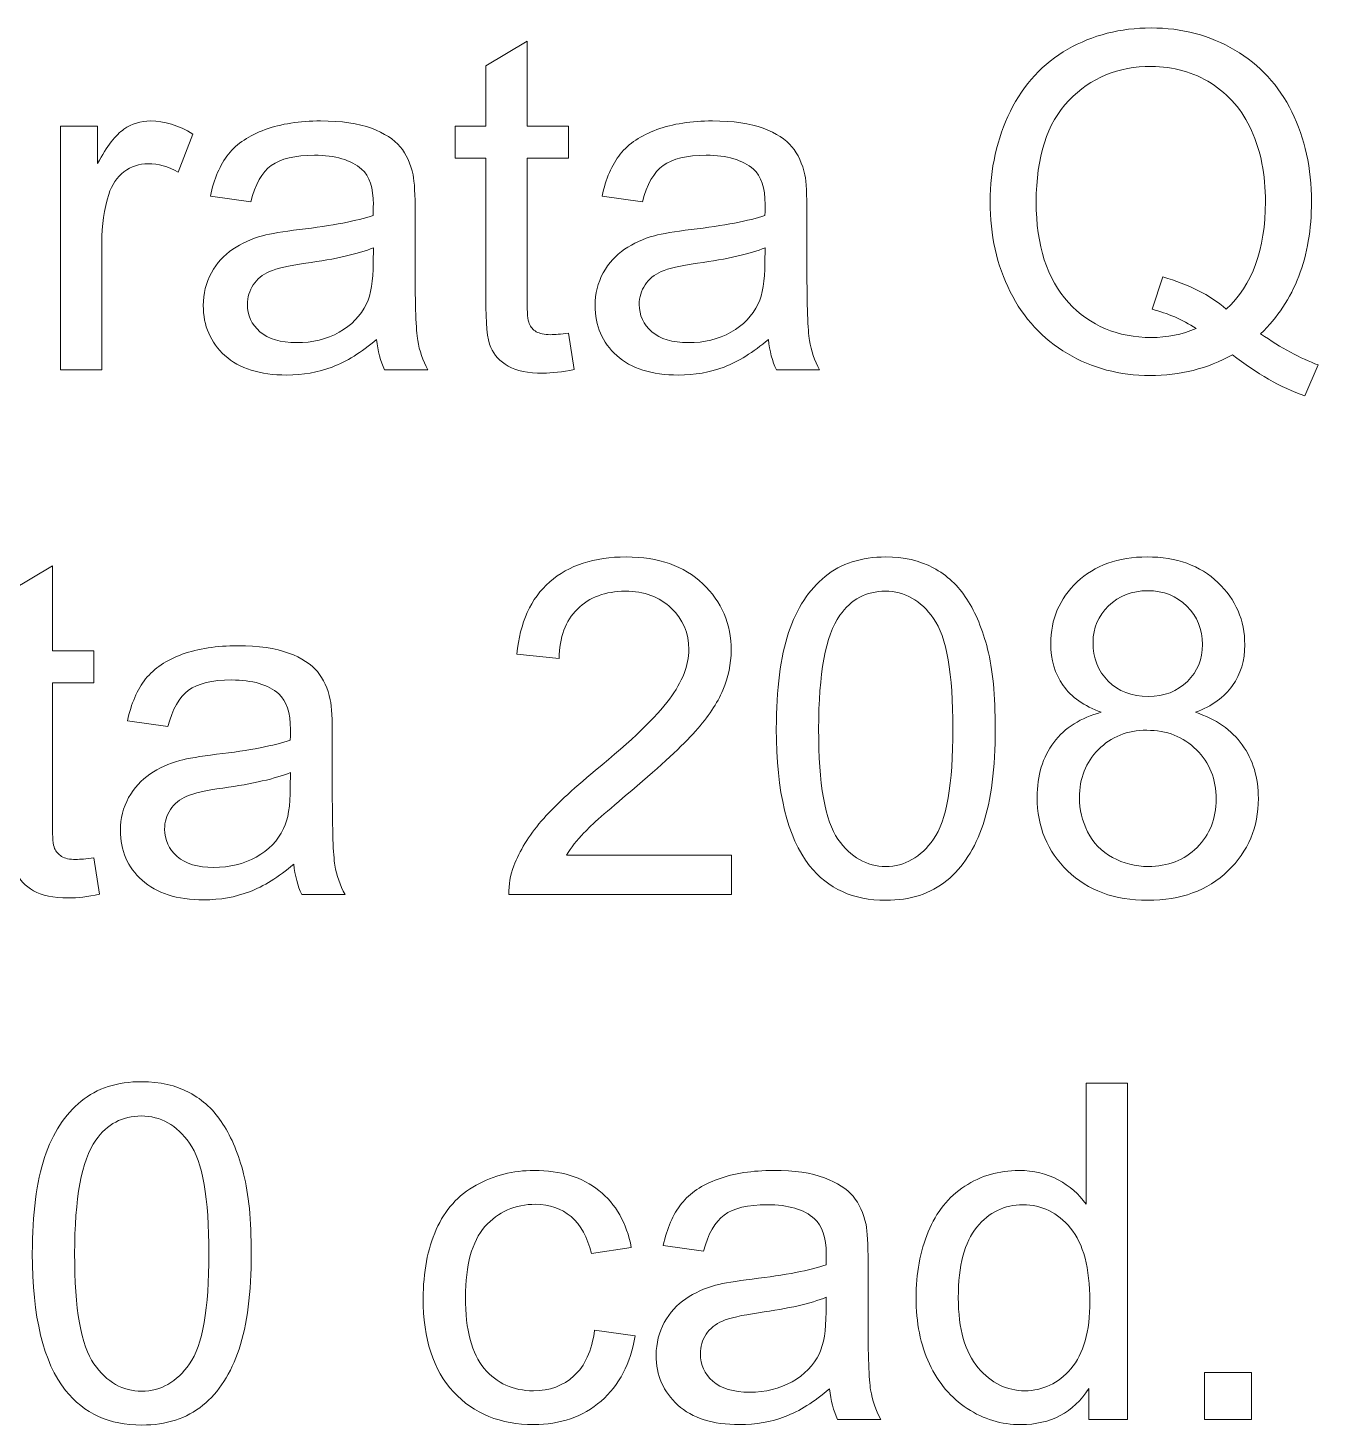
# Model space of a CAD drawing. Header units: millimetres. Extents: x -1282 to 711, y -1253 to 1504.
# Drawn here: x -15.2 to 149.1, y 1125.4 to 1303.3 of the extents above; entities that cross this region are included whole.
import ezdxf

# ---------------------------------------------------------------- set-up
doc = ezdxf.new("R2010")
doc.units = ezdxf.units.MM
doc.header["$MEASUREMENT"] = 0
doc.layers.add('Livello 1', color=7, linetype='Continuous')

msp = doc.modelspace()

# ---------------------------------------------------------------- linework, layer by layer
at = {"layer": 'Livello 1', "color": 2, "lineweight": 9}
for points, knots in [([(141.7467, 1264.3598), (144.3881, 1262.5458), (146.8201, 1261.2301), (149.0528, 1260.3928), (149.0528, 1260.3928), (149.0528, 1260.3928), (147.3683, 1256.4458), (147.3683, 1256.4458), (147.3683, 1256.4458), (144.2884, 1257.5522), (141.2185, 1259.2964), (138.1585, 1261.6886), (138.1585, 1261.6886), (134.9889, 1259.9244), (131.4904, 1259.0473), (127.6629, 1259.0473), (127.6629, 1259.0473), (123.7956, 1259.0473), (120.2871, 1259.9842), (117.1374, 1261.8481), (117.1374, 1261.8481), (113.9878, 1263.712), (111.5657, 1266.3433), (109.8613, 1269.7222), (109.8613, 1269.7222), (108.1569, 1273.1111), (107.3097, 1276.9187), (107.3097, 1281.1647), (107.3097, 1281.1647), (107.3097, 1285.3809), (108.1669, 1289.2183), (109.8812, 1292.6869), (109.8812, 1292.6869), (111.5856, 1296.1456), (114.0276, 1298.777), (117.1873, 1300.591), (117.1873, 1300.591), (120.3469, 1302.3951), (123.8853, 1303.3021), (127.7925, 1303.3021), (127.7925, 1303.3021), (131.7396, 1303.3021), (135.2979, 1302.3652), (138.4675, 1300.4914), (138.4675, 1300.4914), (141.6371, 1298.6075), (144.0592, 1295.9861), (145.7237, 1292.6072), (145.7237, 1292.6072), (147.3882, 1289.2383), (148.2155, 1285.4307), (148.2155, 1281.1946), (148.2155, 1281.1946), (148.2155, 1277.6662), (147.6773, 1274.5066), (146.6008, 1271.6958), (146.6008, 1271.6958), (145.5343, 1268.885), (143.9097, 1266.443), (141.7467, 1264.3598)], [0, 0, 0, 0, 0.0625, 0.0625, 0.0625, 0.0625, 0.125, 0.125, 0.125, 0.125, 0.1875, 0.1875, 0.1875, 0.1875, 0.25, 0.25, 0.25, 0.25, 0.3125, 0.3125, 0.3125, 0.3125, 0.375, 0.375, 0.375, 0.375, 0.4375, 0.4375, 0.4375, 0.4375, 0.5, 0.5, 0.5, 0.5, 0.5625, 0.5625, 0.5625, 0.5625, 0.625, 0.625, 0.625, 0.625, 0.6875, 0.6875, 0.6875, 0.6875, 0.75, 0.75, 0.75, 0.75, 0.8125, 0.8125, 0.8125, 0.8125, 0.875, 0.875, 0.875, 0.875, 1, 1, 1, 1]), ([(53.6158, 1264.4595), (53.6158, 1264.4595), (54.3334, 1259.8147), (54.3334, 1259.8147), (54.3334, 1259.8147), (52.8583, 1259.5057), (51.5326, 1259.3463), (50.3764, 1259.3463), (50.3764, 1259.3463), (48.4727, 1259.3463), (46.9975, 1259.6453), (45.941, 1260.2533), (45.941, 1260.2533), (44.8944, 1260.8613), (44.1568, 1261.6487), (43.7282, 1262.6355), (43.7282, 1262.6355), (43.2996, 1263.6223), (43.0903, 1265.6955), (43.0903, 1268.8551), (43.0903, 1268.8551), (43.0903, 1268.8551), (43.0903, 1286.7365), (43.0903, 1286.7365), (43.0903, 1286.7365), (43.0903, 1286.7365), (39.2031, 1286.7365), (39.2031, 1286.7365), (39.2031, 1286.7365), (39.2031, 1286.7365), (39.2031, 1290.8031), (39.2031, 1290.8031), (39.2031, 1290.8031), (39.2031, 1290.8031), (43.0903, 1290.8031), (43.0903, 1290.8031), (43.0903, 1290.8031), (43.0903, 1290.8031), (43.0903, 1298.478), (43.0903, 1298.478), (43.0903, 1298.478), (43.0903, 1298.478), (48.3531, 1301.6376), (48.3531, 1301.6376), (48.3531, 1301.6376), (48.3531, 1301.6376), (48.3531, 1290.8031), (48.3531, 1290.8031), (48.3531, 1290.8031), (48.3531, 1290.8031), (53.6158, 1290.8031), (53.6158, 1290.8031), (53.6158, 1290.8031), (53.6158, 1290.8031), (53.6158, 1286.7365), (53.6158, 1286.7365), (53.6158, 1286.7365), (53.6158, 1286.7365), (48.3531, 1286.7365), (48.3531, 1286.7365), (48.3531, 1286.7365), (48.3531, 1286.7365), (48.3531, 1268.5561), (48.3531, 1268.5561), (48.3531, 1268.5561), (48.3531, 1267.051), (48.4428, 1266.0842), (48.6321, 1265.6556), (48.6321, 1265.6556), (48.8116, 1265.227), (49.1106, 1264.8881), (49.5292, 1264.629), (49.5292, 1264.629), (49.9478, 1264.3798), (50.5459, 1264.2502), (51.3233, 1264.2502), (51.3233, 1264.2502), (51.9014, 1264.2502), (52.6689, 1264.32), (53.6158, 1264.4595)], [0, 0, 0, 0, 0.047619048, 0.047619048, 0.047619048, 0.047619048, 0.095238095, 0.095238095, 0.095238095, 0.095238095, 0.142857143, 0.142857143, 0.142857143, 0.142857143, 0.19047619, 0.19047619, 0.19047619, 0.19047619, 0.238095238, 0.238095238, 0.238095238, 0.238095238, 0.285714286, 0.285714286, 0.285714286, 0.285714286, 0.333333333, 0.333333333, 0.333333333, 0.333333333, 0.380952381, 0.380952381, 0.380952381, 0.380952381, 0.428571429, 0.428571429, 0.428571429, 0.428571429, 0.476190476, 0.476190476, 0.476190476, 0.476190476, 0.523809524, 0.523809524, 0.523809524, 0.523809524, 0.571428571, 0.571428571, 0.571428571, 0.571428571, 0.619047619, 0.619047619, 0.619047619, 0.619047619, 0.666666667, 0.666666667, 0.666666667, 0.666666667, 0.714285714, 0.714285714, 0.714285714, 0.714285714, 0.761904762, 0.761904762, 0.761904762, 0.761904762, 0.80952381, 0.80952381, 0.80952381, 0.80952381, 0.857142857, 0.857142857, 0.857142857, 0.857142857, 0.904761905, 0.904761905, 0.904761905, 0.904761905, 1, 1, 1, 1]), ([(129.3075, 1271.5961), (132.5668, 1270.6791), (135.258, 1269.3136), (137.3711, 1267.5095), (137.3711, 1267.5095), (140.6902, 1270.5396), (142.3548, 1275.0946), (142.3548, 1281.1747), (142.3548, 1281.1747), (142.3548, 1284.6334), (141.7667, 1287.6535), (140.5905, 1290.235), (140.5905, 1290.235), (139.4144, 1292.8265), (137.7, 1294.8299), (135.4374, 1296.2552), (135.4374, 1296.2552), (133.1749, 1297.6806), (130.6332, 1298.3982), (127.8224, 1298.3982), (127.8224, 1298.3982), (123.6062, 1298.3982), (120.1077, 1296.953), (117.3368, 1294.0724), (117.3368, 1294.0724), (114.5559, 1291.1819), (113.1704, 1286.876), (113.1704, 1281.1448), (113.1704, 1281.1448), (113.1704, 1275.593), (114.5459, 1271.327), (117.287, 1268.3468), (117.287, 1268.3468), (120.0379, 1265.3765), (123.5464, 1263.8914), (127.8224, 1263.8914), (127.8224, 1263.8914), (129.8358, 1263.8914), (131.7396, 1264.2701), (133.5337, 1265.0276), (133.5337, 1265.0276), (131.7595, 1266.1739), (129.8956, 1266.9912), (127.942, 1267.4796), (127.942, 1267.4796), (127.942, 1267.4796), (129.3075, 1271.5961), (129.3075, 1271.5961)], [0, 0, 0, 0, 0.076923077, 0.076923077, 0.076923077, 0.076923077, 0.153846154, 0.153846154, 0.153846154, 0.153846154, 0.230769231, 0.230769231, 0.230769231, 0.230769231, 0.307692308, 0.307692308, 0.307692308, 0.307692308, 0.384615385, 0.384615385, 0.384615385, 0.384615385, 0.461538462, 0.461538462, 0.461538462, 0.461538462, 0.538461538, 0.538461538, 0.538461538, 0.538461538, 0.615384615, 0.615384615, 0.615384615, 0.615384615, 0.692307692, 0.692307692, 0.692307692, 0.692307692, 0.769230769, 0.769230769, 0.769230769, 0.769230769, 0.846153846, 0.846153846, 0.846153846, 0.846153846, 1, 1, 1, 1]), ([(-11.0421, 1259.7649), (-11.0421, 1259.7649), (-11.0421, 1290.8031), (-11.0421, 1290.8031), (-11.0421, 1290.8031), (-11.0421, 1290.8031), (-6.3176, 1290.8031), (-6.3176, 1290.8031), (-6.3176, 1290.8031), (-6.3176, 1290.8031), (-6.3176, 1286.0487), (-6.3176, 1286.0487), (-6.3176, 1286.0487), (-5.1116, 1288.2515), (-3.9953, 1289.7067), (-2.9686, 1290.4044), (-2.9686, 1290.4044), (-1.942, 1291.1121), (-0.8157, 1291.461), (0.4103, 1291.461), (0.4103, 1291.461), (2.1845, 1291.461), (3.9886, 1290.9028), (5.8226, 1289.7964), (5.8226, 1289.7964), (5.8226, 1289.7964), (3.9487, 1284.9423), (3.9487, 1284.9423), (3.9487, 1284.9423), (2.6729, 1285.66), (1.3971, 1286.0188), (0.1212, 1286.0188), (0.1212, 1286.0188), (-1.025, 1286.0188), (-2.0516, 1285.67), (-2.9587, 1284.9822), (-2.9587, 1284.9822), (-3.8657, 1284.2945), (-4.5136, 1283.3376), (-4.9023, 1282.1116), (-4.9023, 1282.1116), (-5.4904, 1280.2477), (-5.7794, 1278.2044), (-5.7794, 1275.9817), (-5.7794, 1275.9817), (-5.7794, 1275.9817), (-5.7794, 1259.7649), (-5.7794, 1259.7649), (-5.7794, 1259.7649), (-5.7794, 1259.7649), (-11.0421, 1259.7649), (-11.0421, 1259.7649)], [0, 0, 0, 0, 0.071428571, 0.071428571, 0.071428571, 0.071428571, 0.142857143, 0.142857143, 0.142857143, 0.142857143, 0.214285714, 0.214285714, 0.214285714, 0.214285714, 0.285714286, 0.285714286, 0.285714286, 0.285714286, 0.357142857, 0.357142857, 0.357142857, 0.357142857, 0.428571429, 0.428571429, 0.428571429, 0.428571429, 0.5, 0.5, 0.5, 0.5, 0.571428571, 0.571428571, 0.571428571, 0.571428571, 0.642857143, 0.642857143, 0.642857143, 0.642857143, 0.714285714, 0.714285714, 0.714285714, 0.714285714, 0.785714286, 0.785714286, 0.785714286, 0.785714286, 0.857142857, 0.857142857, 0.857142857, 0.857142857, 1, 1, 1, 1]), ([(29.2059, 1263.6522), (27.2523, 1261.9876), (25.3685, 1260.8214), (23.5644, 1260.1337), (23.5644, 1260.1337), (21.7603, 1259.4459), (19.8266, 1259.1071), (17.7534, 1259.1071), (17.7534, 1259.1071), (14.3446, 1259.1071), (11.7232, 1259.9343), (9.8892, 1261.5989), (9.8892, 1261.5989), (8.0552, 1263.2535), (7.1382, 1265.3765), (7.1382, 1267.958), (7.1382, 1267.958), (7.1382, 1269.4731), (7.4871, 1270.8585), (8.1748, 1272.1144), (8.1748, 1272.1144), (8.8726, 1273.3703), (9.7796, 1274.367), (10.8959, 1275.1245), (10.8959, 1275.1245), (12.0222, 1275.8821), (13.2781, 1276.4602), (14.6835, 1276.8489), (14.6835, 1276.8489), (15.7201, 1277.118), (17.285, 1277.3771), (19.3681, 1277.6363), (19.3681, 1277.6363), (23.6142, 1278.1347), (26.7539, 1278.7427), (28.7573, 1279.4404), (28.7573, 1279.4404), (28.7773, 1280.158), (28.7873, 1280.6165), (28.7873, 1280.8059), (28.7873, 1280.8059), (28.7873, 1282.9389), (28.2889, 1284.444), (27.2922, 1285.3211), (27.2922, 1285.3211), (25.9466, 1286.5072), (23.9431, 1287.0953), (21.2918, 1287.0953), (21.2918, 1287.0953), (18.81, 1287.0953), (16.976, 1286.6567), (15.7998, 1285.7896), (15.7998, 1285.7896), (14.6137, 1284.9224), (13.7466, 1283.3874), (13.1784, 1281.1747), (13.1784, 1281.1747), (13.1784, 1281.1747), (8.0353, 1281.8923), (8.0353, 1281.8923), (8.0353, 1281.8923), (8.5038, 1284.0951), (9.2712, 1285.8793), (10.3477, 1287.2348), (10.3477, 1287.2348), (11.4242, 1288.5904), (12.9791, 1289.627), (15.0124, 1290.3646), (15.0124, 1290.3646), (17.0358, 1291.0922), (19.398, 1291.461), (22.0693, 1291.461), (22.0693, 1291.461), (24.7206, 1291.461), (26.8835, 1291.152), (28.548, 1290.524), (28.548, 1290.524), (30.2026, 1289.8961), (31.4286, 1289.1186), (32.206, 1288.1718), (32.206, 1288.1718), (32.9835, 1287.2249), (33.5317, 1286.0288), (33.8506, 1284.5835), (33.8506, 1284.5835), (34.0201, 1283.6865), (34.1098, 1282.0718), (34.1098, 1279.7494), (34.1098, 1279.7494), (34.1098, 1279.7494), (34.1098, 1272.7722), (34.1098, 1272.7722), (34.1098, 1272.7722), (34.1098, 1267.8982), (34.2194, 1264.8183), (34.4387, 1263.5126), (34.4387, 1263.5126), (34.648, 1262.2069), (35.0866, 1260.961), (35.7245, 1259.7649), (35.7245, 1259.7649), (35.7245, 1259.7649), (30.2225, 1259.7649), (30.2225, 1259.7649), (30.2225, 1259.7649), (29.6943, 1260.8713), (29.3554, 1262.167), (29.2059, 1263.6522)], [0, 0, 0, 0, 0.035714286, 0.035714286, 0.035714286, 0.035714286, 0.071428571, 0.071428571, 0.071428571, 0.071428571, 0.107142857, 0.107142857, 0.107142857, 0.107142857, 0.142857143, 0.142857143, 0.142857143, 0.142857143, 0.178571429, 0.178571429, 0.178571429, 0.178571429, 0.214285714, 0.214285714, 0.214285714, 0.214285714, 0.25, 0.25, 0.25, 0.25, 0.285714286, 0.285714286, 0.285714286, 0.285714286, 0.321428571, 0.321428571, 0.321428571, 0.321428571, 0.357142857, 0.357142857, 0.357142857, 0.357142857, 0.392857143, 0.392857143, 0.392857143, 0.392857143, 0.428571429, 0.428571429, 0.428571429, 0.428571429, 0.464285714, 0.464285714, 0.464285714, 0.464285714, 0.5, 0.5, 0.5, 0.5, 0.535714286, 0.535714286, 0.535714286, 0.535714286, 0.571428571, 0.571428571, 0.571428571, 0.571428571, 0.607142857, 0.607142857, 0.607142857, 0.607142857, 0.642857143, 0.642857143, 0.642857143, 0.642857143, 0.678571429, 0.678571429, 0.678571429, 0.678571429, 0.714285714, 0.714285714, 0.714285714, 0.714285714, 0.75, 0.75, 0.75, 0.75, 0.785714286, 0.785714286, 0.785714286, 0.785714286, 0.821428571, 0.821428571, 0.821428571, 0.821428571, 0.857142857, 0.857142857, 0.857142857, 0.857142857, 0.892857143, 0.892857143, 0.892857143, 0.892857143, 0.928571429, 0.928571429, 0.928571429, 0.928571429, 1, 1, 1, 1]), ([(79.0823, 1263.6522), (77.1287, 1261.9876), (75.2449, 1260.8214), (73.4408, 1260.1337), (73.4408, 1260.1337), (71.6367, 1259.4459), (69.703, 1259.1071), (67.6298, 1259.1071), (67.6298, 1259.1071), (64.221, 1259.1071), (61.5996, 1259.9343), (59.7656, 1261.5989), (59.7656, 1261.5989), (57.9316, 1263.2535), (57.0146, 1265.3765), (57.0146, 1267.958), (57.0146, 1267.958), (57.0146, 1269.4731), (57.3635, 1270.8585), (58.0512, 1272.1144), (58.0512, 1272.1144), (58.749, 1273.3703), (59.656, 1274.367), (60.7723, 1275.1245), (60.7723, 1275.1245), (61.8986, 1275.8821), (63.1545, 1276.4602), (64.5599, 1276.8489), (64.5599, 1276.8489), (65.5965, 1277.118), (67.1614, 1277.3771), (69.2445, 1277.6363), (69.2445, 1277.6363), (73.4906, 1278.1347), (76.6303, 1278.7427), (78.6337, 1279.4404), (78.6337, 1279.4404), (78.6537, 1280.158), (78.6637, 1280.6165), (78.6637, 1280.8059), (78.6637, 1280.8059), (78.6637, 1282.9389), (78.1653, 1284.444), (77.1686, 1285.3211), (77.1686, 1285.3211), (75.823, 1286.5072), (73.8195, 1287.0953), (71.1682, 1287.0953), (71.1682, 1287.0953), (68.6864, 1287.0953), (66.8524, 1286.6567), (65.6762, 1285.7896), (65.6762, 1285.7896), (64.4901, 1284.9224), (63.623, 1283.3874), (63.0548, 1281.1747), (63.0548, 1281.1747), (63.0548, 1281.1747), (57.9117, 1281.8923), (57.9117, 1281.8923), (57.9117, 1281.8923), (58.3802, 1284.0951), (59.1476, 1285.8793), (60.2241, 1287.2348), (60.2241, 1287.2348), (61.3006, 1288.5904), (62.8555, 1289.627), (64.8888, 1290.3646), (64.8888, 1290.3646), (66.9122, 1291.0922), (69.2744, 1291.461), (71.9457, 1291.461), (71.9457, 1291.461), (74.597, 1291.461), (76.7599, 1291.152), (78.4244, 1290.524), (78.4244, 1290.524), (80.079, 1289.8961), (81.305, 1289.1186), (82.0824, 1288.1718), (82.0824, 1288.1718), (82.8599, 1287.2249), (83.4081, 1286.0288), (83.727, 1284.5835), (83.727, 1284.5835), (83.8965, 1283.6865), (83.9862, 1282.0718), (83.9862, 1279.7494), (83.9862, 1279.7494), (83.9862, 1279.7494), (83.9862, 1272.7722), (83.9862, 1272.7722), (83.9862, 1272.7722), (83.9862, 1267.8982), (84.0958, 1264.8183), (84.3151, 1263.5126), (84.3151, 1263.5126), (84.5244, 1262.2069), (84.963, 1260.961), (85.6009, 1259.7649), (85.6009, 1259.7649), (85.6009, 1259.7649), (80.0989, 1259.7649), (80.0989, 1259.7649), (80.0989, 1259.7649), (79.5707, 1260.8713), (79.2318, 1262.167), (79.0823, 1263.6522)], [0, 0, 0, 0, 0.035714286, 0.035714286, 0.035714286, 0.035714286, 0.071428571, 0.071428571, 0.071428571, 0.071428571, 0.107142857, 0.107142857, 0.107142857, 0.107142857, 0.142857143, 0.142857143, 0.142857143, 0.142857143, 0.178571429, 0.178571429, 0.178571429, 0.178571429, 0.214285714, 0.214285714, 0.214285714, 0.214285714, 0.25, 0.25, 0.25, 0.25, 0.285714286, 0.285714286, 0.285714286, 0.285714286, 0.321428571, 0.321428571, 0.321428571, 0.321428571, 0.357142857, 0.357142857, 0.357142857, 0.357142857, 0.392857143, 0.392857143, 0.392857143, 0.392857143, 0.428571429, 0.428571429, 0.428571429, 0.428571429, 0.464285714, 0.464285714, 0.464285714, 0.464285714, 0.5, 0.5, 0.5, 0.5, 0.535714286, 0.535714286, 0.535714286, 0.535714286, 0.571428571, 0.571428571, 0.571428571, 0.571428571, 0.607142857, 0.607142857, 0.607142857, 0.607142857, 0.642857143, 0.642857143, 0.642857143, 0.642857143, 0.678571429, 0.678571429, 0.678571429, 0.678571429, 0.714285714, 0.714285714, 0.714285714, 0.714285714, 0.75, 0.75, 0.75, 0.75, 0.785714286, 0.785714286, 0.785714286, 0.785714286, 0.821428571, 0.821428571, 0.821428571, 0.821428571, 0.857142857, 0.857142857, 0.857142857, 0.857142857, 0.892857143, 0.892857143, 0.892857143, 0.892857143, 0.928571429, 0.928571429, 0.928571429, 0.928571429, 1, 1, 1, 1]), ([(28.7873, 1275.3139), (26.8735, 1274.5365), (24.0029, 1273.8786), (20.1755, 1273.3404), (20.1755, 1273.3404), (18.0026, 1273.0314), (16.4676, 1272.6825), (15.5706, 1272.2938), (15.5706, 1272.2938), (14.6735, 1271.9051), (13.9858, 1271.337), (13.4974, 1270.5994), (13.4974, 1270.5994), (13.009, 1269.8518), (12.7598, 1269.0245), (12.7598, 1268.1075), (12.7598, 1268.1075), (12.7598, 1266.7221), (13.2881, 1265.5559), (14.3546, 1264.629), (14.3546, 1264.629), (15.4211, 1263.702), (16.976, 1263.2335), (19.0193, 1263.2335), (19.0193, 1263.2335), (21.0426, 1263.2335), (22.8467, 1263.6721), (24.4315, 1264.5592), (24.4315, 1264.5592), (26.0064, 1265.4363), (27.1725, 1266.6423), (27.9101, 1268.1673), (27.9101, 1268.1673), (28.4783, 1269.3535), (28.7573, 1271.0977), (28.7573, 1273.4002), (28.7573, 1273.4002), (28.7573, 1273.4002), (28.7873, 1275.3139), (28.7873, 1275.3139)], [0, 0, 0, 0, 0.090909091, 0.090909091, 0.090909091, 0.090909091, 0.181818182, 0.181818182, 0.181818182, 0.181818182, 0.272727273, 0.272727273, 0.272727273, 0.272727273, 0.363636364, 0.363636364, 0.363636364, 0.363636364, 0.454545455, 0.454545455, 0.454545455, 0.454545455, 0.545454545, 0.545454545, 0.545454545, 0.545454545, 0.636363636, 0.636363636, 0.636363636, 0.636363636, 0.727272727, 0.727272727, 0.727272727, 0.727272727, 0.818181818, 0.818181818, 0.818181818, 0.818181818, 1, 1, 1, 1]), ([(78.6637, 1275.3139), (76.7499, 1274.5365), (73.8793, 1273.8786), (70.0519, 1273.3404), (70.0519, 1273.3404), (67.879, 1273.0314), (66.344, 1272.6825), (65.447, 1272.2938), (65.447, 1272.2938), (64.5499, 1271.9051), (63.8622, 1271.337), (63.3738, 1270.5994), (63.3738, 1270.5994), (62.8854, 1269.8518), (62.6362, 1269.0245), (62.6362, 1268.1075), (62.6362, 1268.1075), (62.6362, 1266.7221), (63.1645, 1265.5559), (64.231, 1264.629), (64.231, 1264.629), (65.2975, 1263.702), (66.8524, 1263.2335), (68.8957, 1263.2335), (68.8957, 1263.2335), (70.919, 1263.2335), (72.7231, 1263.6721), (74.3079, 1264.5592), (74.3079, 1264.5592), (75.8828, 1265.4363), (77.0489, 1266.6423), (77.7865, 1268.1673), (77.7865, 1268.1673), (78.3547, 1269.3535), (78.6337, 1271.0977), (78.6337, 1273.4002), (78.6337, 1273.4002), (78.6337, 1273.4002), (78.6637, 1275.3139), (78.6637, 1275.3139)], [0, 0, 0, 0, 0.090909091, 0.090909091, 0.090909091, 0.090909091, 0.181818182, 0.181818182, 0.181818182, 0.181818182, 0.272727273, 0.272727273, 0.272727273, 0.272727273, 0.363636364, 0.363636364, 0.363636364, 0.363636364, 0.454545455, 0.454545455, 0.454545455, 0.454545455, 0.545454545, 0.545454545, 0.545454545, 0.545454545, 0.636363636, 0.636363636, 0.636363636, 0.636363636, 0.727272727, 0.727272727, 0.727272727, 0.727272727, 0.818181818, 0.818181818, 0.818181818, 0.818181818, 1, 1, 1, 1]), ([(-6.806, 1197.6485), (-6.806, 1197.6485), (-6.0884, 1193.0037), (-6.0884, 1193.0037), (-6.0884, 1193.0037), (-7.5635, 1192.6947), (-8.8892, 1192.5353), (-10.0454, 1192.5353), (-10.0454, 1192.5353), (-11.9491, 1192.5353), (-13.4243, 1192.8343), (-14.4808, 1193.4423), (-14.4808, 1193.4423), (-15.5274, 1194.0503), (-16.265, 1194.8377), (-16.6936, 1195.8245), (-16.6936, 1195.8245), (-17.1222, 1196.8113), (-17.3315, 1198.8845), (-17.3315, 1202.0441), (-17.3315, 1202.0441), (-17.3315, 1202.0441), (-17.3315, 1219.9255), (-17.3315, 1219.9255), (-17.3315, 1219.9255), (-17.3315, 1219.9255), (-21.2187, 1219.9255), (-21.2187, 1219.9255), (-21.2187, 1219.9255), (-21.2187, 1219.9255), (-21.2187, 1223.9921), (-21.2187, 1223.9921), (-21.2187, 1223.9921), (-21.2187, 1223.9921), (-17.3315, 1223.9921), (-17.3315, 1223.9921), (-17.3315, 1223.9921), (-17.3315, 1223.9921), (-17.3315, 1231.667), (-17.3315, 1231.667), (-17.3315, 1231.667), (-17.3315, 1231.667), (-12.0687, 1234.8266), (-12.0687, 1234.8266), (-12.0687, 1234.8266), (-12.0687, 1234.8266), (-12.0687, 1223.9921), (-12.0687, 1223.9921), (-12.0687, 1223.9921), (-12.0687, 1223.9921), (-6.806, 1223.9921), (-6.806, 1223.9921), (-6.806, 1223.9921), (-6.806, 1223.9921), (-6.806, 1219.9255), (-6.806, 1219.9255), (-6.806, 1219.9255), (-6.806, 1219.9255), (-12.0687, 1219.9255), (-12.0687, 1219.9255), (-12.0687, 1219.9255), (-12.0687, 1219.9255), (-12.0687, 1201.7451), (-12.0687, 1201.7451), (-12.0687, 1201.7451), (-12.0687, 1200.24), (-11.979, 1199.2732), (-11.7897, 1198.8446), (-11.7897, 1198.8446), (-11.6102, 1198.416), (-11.3112, 1198.0771), (-10.8926, 1197.818), (-10.8926, 1197.818), (-10.474, 1197.5688), (-9.8759, 1197.4392), (-9.0985, 1197.4392), (-9.0985, 1197.4392), (-8.5204, 1197.4392), (-7.7529, 1197.509), (-6.806, 1197.6485)], [0, 0, 0, 0, 0.047619048, 0.047619048, 0.047619048, 0.047619048, 0.095238095, 0.095238095, 0.095238095, 0.095238095, 0.142857143, 0.142857143, 0.142857143, 0.142857143, 0.19047619, 0.19047619, 0.19047619, 0.19047619, 0.238095238, 0.238095238, 0.238095238, 0.238095238, 0.285714286, 0.285714286, 0.285714286, 0.285714286, 0.333333333, 0.333333333, 0.333333333, 0.333333333, 0.380952381, 0.380952381, 0.380952381, 0.380952381, 0.428571429, 0.428571429, 0.428571429, 0.428571429, 0.476190476, 0.476190476, 0.476190476, 0.476190476, 0.523809524, 0.523809524, 0.523809524, 0.523809524, 0.571428571, 0.571428571, 0.571428571, 0.571428571, 0.619047619, 0.619047619, 0.619047619, 0.619047619, 0.666666667, 0.666666667, 0.666666667, 0.666666667, 0.714285714, 0.714285714, 0.714285714, 0.714285714, 0.761904762, 0.761904762, 0.761904762, 0.761904762, 0.80952381, 0.80952381, 0.80952381, 0.80952381, 0.857142857, 0.857142857, 0.857142857, 0.857142857, 0.904761905, 0.904761905, 0.904761905, 0.904761905, 1, 1, 1, 1]), ([(74.3977, 1197.9774), (74.3977, 1197.9774), (74.3977, 1192.9539), (74.3977, 1192.9539), (74.3977, 1192.9539), (74.3977, 1192.9539), (46.0506, 1192.9539), (46.0506, 1192.9539), (46.0506, 1192.9539), (46.0107, 1194.2197), (46.2201, 1195.4358), (46.6686, 1196.6119), (46.6686, 1196.6119), (47.3962, 1198.5356), (48.5624, 1200.4394), (50.1671, 1202.3032), (50.1671, 1202.3032), (51.7719, 1204.1671), (54.0643, 1206.3201), (57.0446, 1208.7621), (57.0446, 1208.7621), (61.6794, 1212.5795), (64.829, 1215.5996), (66.4736, 1217.8323), (66.4736, 1217.8323), (68.1282, 1220.065), (68.9555, 1222.1781), (68.9555, 1224.1715), (68.9555, 1224.1715), (68.9555, 1226.2547), (68.208, 1228.009), (66.7129, 1229.4442), (66.7129, 1229.4442), (65.2178, 1230.8696), (63.2642, 1231.5872), (60.862, 1231.5872), (60.862, 1231.5872), (58.3204, 1231.5872), (56.287, 1230.8297), (54.762, 1229.3147), (54.762, 1229.3147), (53.237, 1227.8096), (52.4696, 1225.7165), (52.4496, 1223.0353), (52.4496, 1223.0353), (52.4496, 1223.0353), (47.0673, 1223.5735), (47.0673, 1223.5735), (47.0673, 1223.5735), (47.4361, 1227.6003), (48.8315, 1230.6702), (51.2436, 1232.7833), (51.2436, 1232.7833), (53.6656, 1234.8964), (56.905, 1235.9529), (60.9817, 1235.9529), (60.9817, 1235.9529), (65.0882, 1235.9529), (68.3475, 1234.8166), (70.7397, 1232.5341), (70.7397, 1232.5341), (73.1418, 1230.2516), (74.3379, 1227.4209), (74.3379, 1224.0519), (74.3379, 1224.0519), (74.3379, 1222.3375), (73.989, 1220.6531), (73.2813, 1218.9985), (73.2813, 1218.9985), (72.5836, 1217.334), (71.4174, 1215.5897), (69.7928, 1213.7557), (69.7928, 1213.7557), (68.1581, 1211.9317), (65.457, 1209.4099), (61.6893, 1206.2204), (61.6893, 1206.2204), (58.5297, 1203.5691), (56.4964, 1201.775), (55.5993, 1200.8281), (55.5993, 1200.8281), (54.7022, 1199.8812), (53.9647, 1198.9343), (53.3766, 1197.9774), (53.3766, 1197.9774), (53.3766, 1197.9774), (74.3977, 1197.9774), (74.3977, 1197.9774)], [0, 0, 0, 0, 0.043478261, 0.043478261, 0.043478261, 0.043478261, 0.086956522, 0.086956522, 0.086956522, 0.086956522, 0.130434783, 0.130434783, 0.130434783, 0.130434783, 0.173913043, 0.173913043, 0.173913043, 0.173913043, 0.217391304, 0.217391304, 0.217391304, 0.217391304, 0.260869565, 0.260869565, 0.260869565, 0.260869565, 0.304347826, 0.304347826, 0.304347826, 0.304347826, 0.347826087, 0.347826087, 0.347826087, 0.347826087, 0.391304348, 0.391304348, 0.391304348, 0.391304348, 0.434782609, 0.434782609, 0.434782609, 0.434782609, 0.47826087, 0.47826087, 0.47826087, 0.47826087, 0.52173913, 0.52173913, 0.52173913, 0.52173913, 0.565217391, 0.565217391, 0.565217391, 0.565217391, 0.608695652, 0.608695652, 0.608695652, 0.608695652, 0.652173913, 0.652173913, 0.652173913, 0.652173913, 0.695652174, 0.695652174, 0.695652174, 0.695652174, 0.739130435, 0.739130435, 0.739130435, 0.739130435, 0.782608696, 0.782608696, 0.782608696, 0.782608696, 0.826086957, 0.826086957, 0.826086957, 0.826086957, 0.869565217, 0.869565217, 0.869565217, 0.869565217, 0.913043478, 0.913043478, 0.913043478, 0.913043478, 1, 1, 1, 1]), ([(80.089, 1214.0846), (80.089, 1219.138), (80.6073, 1223.2246), (81.6439, 1226.3145), (81.6439, 1226.3145), (82.6904, 1229.4143), (84.2354, 1231.7965), (86.2886, 1233.4611), (86.2886, 1233.4611), (88.3319, 1235.1256), (90.9135, 1235.9529), (94.0233, 1235.9529), (94.0233, 1235.9529), (96.3158, 1235.9529), (98.3292, 1235.4944), (100.0734, 1234.5674), (100.0734, 1234.5674), (101.8077, 1233.6405), (103.243, 1232.3049), (104.3594, 1230.5606), (104.3594, 1230.5606), (105.4757, 1228.8263), (106.3528, 1226.7032), (106.9908, 1224.2014), (106.9908, 1224.2014), (107.6386, 1221.6996), (107.9576, 1218.3207), (107.9576, 1214.0846), (107.9576, 1214.0846), (107.9576, 1209.0611), (107.4393, 1204.9944), (106.4126, 1201.9046), (106.4126, 1201.9046), (105.386, 1198.8047), (103.8411, 1196.4225), (101.7878, 1194.748), (101.7878, 1194.748), (99.7445, 1193.0735), (97.153, 1192.2363), (94.0233, 1192.2363), (94.0233, 1192.2363), (89.9068, 1192.2363), (86.6674, 1193.7014), (84.3151, 1196.6418), (84.3151, 1196.6418), (81.4944, 1200.23), (80.089, 1206.041), (80.089, 1214.0846)], [0, 0, 0, 0, 0.076923077, 0.076923077, 0.076923077, 0.076923077, 0.153846154, 0.153846154, 0.153846154, 0.153846154, 0.230769231, 0.230769231, 0.230769231, 0.230769231, 0.307692308, 0.307692308, 0.307692308, 0.307692308, 0.384615385, 0.384615385, 0.384615385, 0.384615385, 0.461538462, 0.461538462, 0.461538462, 0.461538462, 0.538461538, 0.538461538, 0.538461538, 0.538461538, 0.615384615, 0.615384615, 0.615384615, 0.615384615, 0.692307692, 0.692307692, 0.692307692, 0.692307692, 0.769230769, 0.769230769, 0.769230769, 0.769230769, 0.846153846, 0.846153846, 0.846153846, 0.846153846, 1, 1, 1, 1]), ([(121.4533, 1216.1678), (119.2704, 1216.9652), (117.6557, 1218.1114), (116.5992, 1219.5866), (116.5992, 1219.5866), (115.5526, 1221.0717), (115.0244, 1222.8459), (115.0244, 1224.9091), (115.0244, 1224.9091), (115.0244, 1228.0289), (116.1407, 1230.6403), (118.3734, 1232.7634), (118.3734, 1232.7634), (120.616, 1234.8864), (123.5863, 1235.9529), (127.3041, 1235.9529), (127.3041, 1235.9529), (131.0319, 1235.9529), (134.042, 1234.8665), (136.3146, 1232.6936), (136.3146, 1232.6936), (138.5871, 1230.5207), (139.7234, 1227.8794), (139.7234, 1224.7596), (139.7234, 1224.7596), (139.7234, 1222.7761), (139.2051, 1221.0418), (138.1685, 1219.5766), (138.1685, 1219.5766), (137.1319, 1218.1014), (135.557, 1216.9652), (133.434, 1216.1678), (133.434, 1216.1678), (136.0554, 1215.3106), (138.0389, 1213.9351), (139.4044, 1212.0214), (139.4044, 1212.0214), (140.77, 1210.1176), (141.4577, 1207.8451), (141.4577, 1205.1938), (141.4577, 1205.1938), (141.4577, 1201.5358), (140.1619, 1198.4658), (137.5804, 1195.974), (137.5804, 1195.974), (134.9889, 1193.4822), (131.5901, 1192.2363), (127.3739, 1192.2363), (127.3739, 1192.2363), (123.1577, 1192.2363), (119.7588, 1193.4822), (117.1673, 1195.984), (117.1673, 1195.984), (114.5858, 1198.4858), (113.2901, 1201.6055), (113.2901, 1205.3433), (113.2901, 1205.3433), (113.2901, 1208.1242), (113.9977, 1210.4565), (115.4131, 1212.3304), (115.4131, 1212.3304), (116.8285, 1214.2142), (118.8419, 1215.49), (121.4533, 1216.1678)], [0, 0, 0, 0, 0.058823529, 0.058823529, 0.058823529, 0.058823529, 0.117647059, 0.117647059, 0.117647059, 0.117647059, 0.176470588, 0.176470588, 0.176470588, 0.176470588, 0.235294118, 0.235294118, 0.235294118, 0.235294118, 0.294117647, 0.294117647, 0.294117647, 0.294117647, 0.352941176, 0.352941176, 0.352941176, 0.352941176, 0.411764706, 0.411764706, 0.411764706, 0.411764706, 0.470588235, 0.470588235, 0.470588235, 0.470588235, 0.529411765, 0.529411765, 0.529411765, 0.529411765, 0.588235294, 0.588235294, 0.588235294, 0.588235294, 0.647058824, 0.647058824, 0.647058824, 0.647058824, 0.705882353, 0.705882353, 0.705882353, 0.705882353, 0.764705882, 0.764705882, 0.764705882, 0.764705882, 0.823529412, 0.823529412, 0.823529412, 0.823529412, 0.882352941, 0.882352941, 0.882352941, 0.882352941, 1, 1, 1, 1]), ([(85.4713, 1214.0647), (85.4713, 1207.0178), (86.2886, 1202.3331), (87.9332, 1200.0207), (87.9332, 1200.0207), (89.5778, 1197.6983), (91.6112, 1196.5421), (94.0233, 1196.5421), (94.0233, 1196.5421), (96.4354, 1196.5421), (98.4687, 1197.7083), (100.1133, 1200.0307), (100.1133, 1200.0307), (101.7579, 1202.363), (102.5752, 1207.0377), (102.5752, 1214.0647), (102.5752, 1214.0647), (102.5752, 1221.1116), (101.7579, 1225.7962), (100.1133, 1228.1086), (100.1133, 1228.1086), (98.4787, 1230.431), (96.4254, 1231.5872), (93.9635, 1231.5872), (93.9635, 1231.5872), (91.5514, 1231.5872), (89.6177, 1230.5606), (88.1725, 1228.5173), (88.1725, 1228.5173), (86.3684, 1225.9158), (85.4713, 1221.0916), (85.4713, 1214.0647)], [0, 0, 0, 0, 0.111111111, 0.111111111, 0.111111111, 0.111111111, 0.222222222, 0.222222222, 0.222222222, 0.222222222, 0.333333333, 0.333333333, 0.333333333, 0.333333333, 0.444444444, 0.444444444, 0.444444444, 0.444444444, 0.555555556, 0.555555556, 0.555555556, 0.555555556, 0.666666667, 0.666666667, 0.666666667, 0.666666667, 0.777777778, 0.777777778, 0.777777778, 0.777777778, 1, 1, 1, 1]), ([(120.4067, 1225.0985), (120.4067, 1223.0652), (121.0546, 1221.4106), (122.3404, 1220.1248), (122.3404, 1220.1248), (123.6361, 1218.839), (125.3306, 1218.1911), (127.4337, 1218.1911), (127.4337, 1218.1911), (129.477, 1218.1911), (131.1316, 1218.8291), (132.4173, 1220.1049), (132.4173, 1220.1049), (133.7031, 1221.3807), (134.341, 1222.9456), (134.341, 1224.7995), (134.341, 1224.7995), (134.341, 1226.7331), (133.6832, 1228.3578), (132.3575, 1229.6735), (132.3575, 1229.6735), (131.0419, 1230.9892), (129.3773, 1231.647), (127.3739, 1231.647), (127.3739, 1231.647), (125.3505, 1231.647), (123.686, 1230.9991), (122.3703, 1229.7134), (122.3703, 1229.7134), (121.0646, 1228.4276), (120.4067, 1226.8926), (120.4067, 1225.0985)], [0, 0, 0, 0, 0.111111111, 0.111111111, 0.111111111, 0.111111111, 0.222222222, 0.222222222, 0.222222222, 0.222222222, 0.333333333, 0.333333333, 0.333333333, 0.333333333, 0.444444444, 0.444444444, 0.444444444, 0.444444444, 0.555555556, 0.555555556, 0.555555556, 0.555555556, 0.666666667, 0.666666667, 0.666666667, 0.666666667, 0.777777778, 0.777777778, 0.777777778, 0.777777778, 1, 1, 1, 1]), ([(18.6605, 1196.8412), (16.7069, 1195.1766), (14.8231, 1194.0104), (13.019, 1193.3227), (13.019, 1193.3227), (11.2149, 1192.6349), (9.2812, 1192.2961), (7.208, 1192.2961), (7.208, 1192.2961), (3.7992, 1192.2961), (1.1778, 1193.1233), (-0.6562, 1194.7879), (-0.6562, 1194.7879), (-2.4902, 1196.4425), (-3.4072, 1198.5655), (-3.4072, 1201.147), (-3.4072, 1201.147), (-3.4072, 1202.6621), (-3.0583, 1204.0475), (-2.3706, 1205.3034), (-2.3706, 1205.3034), (-1.6728, 1206.5593), (-0.7658, 1207.556), (0.3505, 1208.3135), (0.3505, 1208.3135), (1.4768, 1209.0711), (2.7327, 1209.6492), (4.1381, 1210.0379), (4.1381, 1210.0379), (5.1747, 1210.307), (6.7396, 1210.5661), (8.8227, 1210.8253), (8.8227, 1210.8253), (13.0688, 1211.3237), (16.2085, 1211.9317), (18.2119, 1212.6294), (18.2119, 1212.6294), (18.2319, 1213.347), (18.2419, 1213.8055), (18.2419, 1213.9949), (18.2419, 1213.9949), (18.2419, 1216.1279), (17.7435, 1217.633), (16.7468, 1218.5101), (16.7468, 1218.5101), (15.4012, 1219.6962), (13.3977, 1220.2843), (10.7464, 1220.2843), (10.7464, 1220.2843), (8.2646, 1220.2843), (6.4306, 1219.8457), (5.2544, 1218.9786), (5.2544, 1218.9786), (4.0683, 1218.1114), (3.2012, 1216.5764), (2.633, 1214.3637), (2.633, 1214.3637), (2.633, 1214.3637), (-2.5101, 1215.0813), (-2.5101, 1215.0813), (-2.5101, 1215.0813), (-2.0416, 1217.2841), (-1.2742, 1219.0683), (-0.1977, 1220.4238), (-0.1977, 1220.4238), (0.8788, 1221.7794), (2.4337, 1222.816), (4.467, 1223.5536), (4.467, 1223.5536), (6.4904, 1224.2812), (8.8526, 1224.65), (11.5239, 1224.65), (11.5239, 1224.65), (14.1752, 1224.65), (16.3381, 1224.341), (18.0026, 1223.713), (18.0026, 1223.713), (19.6572, 1223.0851), (20.8832, 1222.3076), (21.6606, 1221.3608), (21.6606, 1221.3608), (22.4381, 1220.4139), (22.9863, 1219.2178), (23.3052, 1217.7725), (23.3052, 1217.7725), (23.4747, 1216.8755), (23.5644, 1215.2608), (23.5644, 1212.9384), (23.5644, 1212.9384), (23.5644, 1212.9384), (23.5644, 1205.9612), (23.5644, 1205.9612), (23.5644, 1205.9612), (23.5644, 1201.0872), (23.674, 1198.0073), (23.8933, 1196.7016), (23.8933, 1196.7016), (24.1026, 1195.3959), (24.5412, 1194.15), (25.1791, 1192.9539), (25.1791, 1192.9539), (25.1791, 1192.9539), (19.6771, 1192.9539), (19.6771, 1192.9539), (19.6771, 1192.9539), (19.1489, 1194.0603), (18.81, 1195.356), (18.6605, 1196.8412)], [0, 0, 0, 0, 0.035714286, 0.035714286, 0.035714286, 0.035714286, 0.071428571, 0.071428571, 0.071428571, 0.071428571, 0.107142857, 0.107142857, 0.107142857, 0.107142857, 0.142857143, 0.142857143, 0.142857143, 0.142857143, 0.178571429, 0.178571429, 0.178571429, 0.178571429, 0.214285714, 0.214285714, 0.214285714, 0.214285714, 0.25, 0.25, 0.25, 0.25, 0.285714286, 0.285714286, 0.285714286, 0.285714286, 0.321428571, 0.321428571, 0.321428571, 0.321428571, 0.357142857, 0.357142857, 0.357142857, 0.357142857, 0.392857143, 0.392857143, 0.392857143, 0.392857143, 0.428571429, 0.428571429, 0.428571429, 0.428571429, 0.464285714, 0.464285714, 0.464285714, 0.464285714, 0.5, 0.5, 0.5, 0.5, 0.535714286, 0.535714286, 0.535714286, 0.535714286, 0.571428571, 0.571428571, 0.571428571, 0.571428571, 0.607142857, 0.607142857, 0.607142857, 0.607142857, 0.642857143, 0.642857143, 0.642857143, 0.642857143, 0.678571429, 0.678571429, 0.678571429, 0.678571429, 0.714285714, 0.714285714, 0.714285714, 0.714285714, 0.75, 0.75, 0.75, 0.75, 0.785714286, 0.785714286, 0.785714286, 0.785714286, 0.821428571, 0.821428571, 0.821428571, 0.821428571, 0.857142857, 0.857142857, 0.857142857, 0.857142857, 0.892857143, 0.892857143, 0.892857143, 0.892857143, 0.928571429, 0.928571429, 0.928571429, 0.928571429, 1, 1, 1, 1]), ([(118.6724, 1205.3034), (118.6724, 1203.7983), (119.0213, 1202.3531), (119.719, 1200.9477), (119.719, 1200.9477), (120.4167, 1199.5523), (121.4732, 1198.4658), (122.8886, 1197.6983), (122.8886, 1197.6983), (124.294, 1196.9309), (125.809, 1196.5421), (127.4137, 1196.5421), (127.4137, 1196.5421), (129.9454, 1196.5421), (132.0186, 1197.3495), (133.6433, 1198.9642), (133.6433, 1198.9642), (135.268, 1200.5789), (136.0753, 1202.6322), (136.0753, 1205.124), (136.0753, 1205.124), (136.0753, 1207.6557), (135.2381, 1209.7488), (133.5735, 1211.4034), (133.5735, 1211.4034), (131.899, 1213.058), (129.786, 1213.8853), (127.2443, 1213.8853), (127.2443, 1213.8853), (124.7525, 1213.8853), (122.7092, 1213.0679), (121.0945, 1211.4333), (121.0945, 1211.4333), (119.4798, 1209.7987), (118.6724, 1207.7554), (118.6724, 1205.3034)], [0, 0, 0, 0, 0.1, 0.1, 0.1, 0.1, 0.2, 0.2, 0.2, 0.2, 0.3, 0.3, 0.3, 0.3, 0.4, 0.4, 0.4, 0.4, 0.5, 0.5, 0.5, 0.5, 0.6, 0.6, 0.6, 0.6, 0.7, 0.7, 0.7, 0.7, 0.8, 0.8, 0.8, 0.8, 1, 1, 1, 1]), ([(18.2419, 1208.5029), (16.3281, 1207.7255), (13.4575, 1207.0676), (9.6301, 1206.5294), (9.6301, 1206.5294), (7.4572, 1206.2204), (5.9222, 1205.8715), (5.0252, 1205.4828), (5.0252, 1205.4828), (4.1281, 1205.0941), (3.4404, 1204.526), (2.952, 1203.7884), (2.952, 1203.7884), (2.4636, 1203.0408), (2.2144, 1202.2135), (2.2144, 1201.2965), (2.2144, 1201.2965), (2.2144, 1199.9111), (2.7427, 1198.7449), (3.8092, 1197.818), (3.8092, 1197.818), (4.8757, 1196.891), (6.4306, 1196.4225), (8.4739, 1196.4225), (8.4739, 1196.4225), (10.4972, 1196.4225), (12.3013, 1196.8611), (13.8861, 1197.7482), (13.8861, 1197.7482), (15.461, 1198.6253), (16.6271, 1199.8313), (17.3647, 1201.3563), (17.3647, 1201.3563), (17.9329, 1202.5425), (18.2119, 1204.2867), (18.2119, 1206.5892), (18.2119, 1206.5892), (18.2119, 1206.5892), (18.2419, 1208.5029), (18.2419, 1208.5029)], [0, 0, 0, 0, 0.090909091, 0.090909091, 0.090909091, 0.090909091, 0.181818182, 0.181818182, 0.181818182, 0.181818182, 0.272727273, 0.272727273, 0.272727273, 0.272727273, 0.363636364, 0.363636364, 0.363636364, 0.363636364, 0.454545455, 0.454545455, 0.454545455, 0.454545455, 0.545454545, 0.545454545, 0.545454545, 0.545454545, 0.636363636, 0.636363636, 0.636363636, 0.636363636, 0.727272727, 0.727272727, 0.727272727, 0.727272727, 0.818181818, 0.818181818, 0.818181818, 0.818181818, 1, 1, 1, 1]), ([(-14.6254, 1147.2736), (-14.6254, 1152.327), (-14.1071, 1156.4136), (-13.0705, 1159.5035), (-13.0705, 1159.5035), (-12.024, 1162.6033), (-10.479, 1164.9855), (-8.4258, 1166.6501), (-8.4258, 1166.6501), (-6.3825, 1168.3146), (-3.8009, 1169.1419), (-0.6911, 1169.1419), (-0.6911, 1169.1419), (1.6014, 1169.1419), (3.6148, 1168.6834), (5.359, 1167.7564), (5.359, 1167.7564), (7.0933, 1166.8295), (8.5286, 1165.4939), (9.645, 1163.7496), (9.645, 1163.7496), (10.7613, 1162.0153), (11.6384, 1159.8922), (12.2764, 1157.3904), (12.2764, 1157.3904), (12.9242, 1154.8886), (13.2432, 1151.5097), (13.2432, 1147.2736), (13.2432, 1147.2736), (13.2432, 1142.2501), (12.7249, 1138.1834), (11.6982, 1135.0936), (11.6982, 1135.0936), (10.6716, 1131.9937), (9.1267, 1129.6115), (7.0734, 1127.937), (7.0734, 1127.937), (5.0301, 1126.2625), (2.4386, 1125.4253), (-0.6911, 1125.4253), (-0.6911, 1125.4253), (-4.8076, 1125.4253), (-8.047, 1126.8904), (-10.3993, 1129.8308), (-10.3993, 1129.8308), (-13.22, 1133.419), (-14.6254, 1139.23), (-14.6254, 1147.2736)], [0, 0, 0, 0, 0.076923077, 0.076923077, 0.076923077, 0.076923077, 0.153846154, 0.153846154, 0.153846154, 0.153846154, 0.230769231, 0.230769231, 0.230769231, 0.230769231, 0.307692308, 0.307692308, 0.307692308, 0.307692308, 0.384615385, 0.384615385, 0.384615385, 0.384615385, 0.461538462, 0.461538462, 0.461538462, 0.461538462, 0.538461538, 0.538461538, 0.538461538, 0.538461538, 0.615384615, 0.615384615, 0.615384615, 0.615384615, 0.692307692, 0.692307692, 0.692307692, 0.692307692, 0.769230769, 0.769230769, 0.769230769, 0.769230769, 0.846153846, 0.846153846, 0.846153846, 0.846153846, 1, 1, 1, 1]), ([(119.8834, 1126.1429), (119.8834, 1126.1429), (119.8834, 1130.08), (119.8834, 1130.08), (119.8834, 1130.08), (117.9198, 1127.02), (115.0293, 1125.4851), (111.2118, 1125.4851), (111.2118, 1125.4851), (108.7399, 1125.4851), (106.4674, 1126.1628), (104.4041, 1127.5284), (104.4041, 1127.5284), (102.3309, 1128.8839), (100.7262, 1130.7877), (99.5799, 1133.2197), (99.5799, 1133.2197), (98.4437, 1135.6617), (97.8755, 1138.4625), (97.8755, 1141.6321), (97.8755, 1141.6321), (97.8755, 1144.722), (98.3938, 1147.5228), (99.4205, 1150.0445), (99.4205, 1150.0445), (100.4571, 1152.5563), (102.002, 1154.4899), (104.0652, 1155.8256), (104.0652, 1155.8256), (106.1185, 1157.1712), (108.4309, 1157.839), (110.9726, 1157.839), (110.9726, 1157.839), (112.8464, 1157.839), (114.511, 1157.4403), (115.9662, 1156.6529), (115.9662, 1156.6529), (117.4214, 1155.8654), (118.6075, 1154.8288), (119.5245, 1153.563), (119.5245, 1153.563), (119.5245, 1153.563), (119.5245, 1168.9625), (119.5245, 1168.9625), (119.5245, 1168.9625), (119.5245, 1168.9625), (124.7873, 1168.9625), (124.7873, 1168.9625), (124.7873, 1168.9625), (124.7873, 1168.9625), (124.7873, 1126.1429), (124.7873, 1126.1429), (124.7873, 1126.1429), (124.7873, 1126.1429), (119.8834, 1126.1429), (119.8834, 1126.1429)], [0, 0, 0, 0, 0.066666667, 0.066666667, 0.066666667, 0.066666667, 0.133333333, 0.133333333, 0.133333333, 0.133333333, 0.2, 0.2, 0.2, 0.2, 0.266666667, 0.266666667, 0.266666667, 0.266666667, 0.333333333, 0.333333333, 0.333333333, 0.333333333, 0.4, 0.4, 0.4, 0.4, 0.466666667, 0.466666667, 0.466666667, 0.466666667, 0.533333333, 0.533333333, 0.533333333, 0.533333333, 0.6, 0.6, 0.6, 0.6, 0.666666667, 0.666666667, 0.666666667, 0.666666667, 0.733333333, 0.733333333, 0.733333333, 0.733333333, 0.8, 0.8, 0.8, 0.8, 0.866666667, 0.866666667, 0.866666667, 0.866666667, 1, 1, 1, 1]), ([(-9.2431, 1147.2537), (-9.2431, 1140.2068), (-8.4258, 1135.5221), (-6.7812, 1133.2097), (-6.7812, 1133.2097), (-5.1366, 1130.8873), (-3.1032, 1129.7311), (-0.6911, 1129.7311), (-0.6911, 1129.7311), (1.721, 1129.7311), (3.7543, 1130.8973), (5.3989, 1133.2197), (5.3989, 1133.2197), (7.0435, 1135.552), (7.8608, 1140.2267), (7.8608, 1147.2537), (7.8608, 1147.2537), (7.8608, 1154.3006), (7.0435, 1158.9852), (5.3989, 1161.2976), (5.3989, 1161.2976), (3.7643, 1163.62), (1.711, 1164.7762), (-0.7509, 1164.7762), (-0.7509, 1164.7762), (-3.163, 1164.7762), (-5.0967, 1163.7496), (-6.5419, 1161.7063), (-6.5419, 1161.7063), (-8.346, 1159.1048), (-9.2431, 1154.2806), (-9.2431, 1147.2537)], [0, 0, 0, 0, 0.111111111, 0.111111111, 0.111111111, 0.111111111, 0.222222222, 0.222222222, 0.222222222, 0.222222222, 0.333333333, 0.333333333, 0.333333333, 0.333333333, 0.444444444, 0.444444444, 0.444444444, 0.444444444, 0.555555556, 0.555555556, 0.555555556, 0.555555556, 0.666666667, 0.666666667, 0.666666667, 0.666666667, 0.777777778, 0.777777778, 0.777777778, 0.777777778, 1, 1, 1, 1]), ([(56.9598, 1137.5056), (56.9598, 1137.5056), (62.1029, 1136.788), (62.1029, 1136.788), (62.1029, 1136.788), (61.5348, 1133.2496), (60.0995, 1130.4886), (57.7771, 1128.4852), (57.7771, 1128.4852), (55.4547, 1126.4818), (52.5941, 1125.4851), (49.2152, 1125.4851), (49.2152, 1125.4851), (44.9791, 1125.4851), (41.5702, 1126.8705), (38.9987, 1129.6414), (38.9987, 1129.6414), (36.4171, 1132.4123), (35.1314, 1136.3793), (35.1314, 1141.5424), (35.1314, 1141.5424), (35.1314, 1144.8914), (35.6895, 1147.8118), (36.7959, 1150.3236), (36.7959, 1150.3236), (37.9023, 1152.8254), (39.5867, 1154.7092), (41.8593, 1155.9551), (41.8593, 1155.9551), (44.1219, 1157.211), (46.5838, 1157.839), (49.255, 1157.839), (49.255, 1157.839), (52.614, 1157.839), (55.375, 1156.9917), (57.508, 1155.2873), (57.508, 1155.2873), (59.651, 1153.5829), (61.0264, 1151.1609), (61.6245, 1148.0311), (61.6245, 1148.0311), (61.6245, 1148.0311), (56.5412, 1147.2537), (56.5412, 1147.2537), (56.5412, 1147.2537), (56.0528, 1149.3368), (55.1956, 1150.9017), (53.9496, 1151.9582), (53.9496, 1151.9582), (52.7137, 1153.0048), (51.2186, 1153.5331), (49.4644, 1153.5331), (49.4644, 1153.5331), (46.8131, 1153.5331), (44.6601, 1152.5862), (42.9956, 1150.6924), (42.9956, 1150.6924), (41.341, 1148.7886), (40.5137, 1145.7984), (40.5137, 1141.6919), (40.5137, 1141.6919), (40.5137, 1137.5256), (41.3111, 1134.5055), (42.9059, 1132.6217), (42.9059, 1132.6217), (44.5106, 1130.7378), (46.5938, 1129.7909), (49.1554, 1129.7909), (49.1554, 1129.7909), (51.2286, 1129.7909), (52.9529, 1130.4189), (54.3284, 1131.6847), (54.3284, 1131.6847), (55.7139, 1132.9406), (56.591, 1134.8842), (56.9598, 1137.5056)], [0, 0, 0, 0, 0.05, 0.05, 0.05, 0.05, 0.1, 0.1, 0.1, 0.1, 0.15, 0.15, 0.15, 0.15, 0.2, 0.2, 0.2, 0.2, 0.25, 0.25, 0.25, 0.25, 0.3, 0.3, 0.3, 0.3, 0.35, 0.35, 0.35, 0.35, 0.4, 0.4, 0.4, 0.4, 0.45, 0.45, 0.45, 0.45, 0.5, 0.5, 0.5, 0.5, 0.55, 0.55, 0.55, 0.55, 0.6, 0.6, 0.6, 0.6, 0.65, 0.65, 0.65, 0.65, 0.7, 0.7, 0.7, 0.7, 0.75, 0.75, 0.75, 0.75, 0.8, 0.8, 0.8, 0.8, 0.85, 0.85, 0.85, 0.85, 0.9, 0.9, 0.9, 0.9, 1, 1, 1, 1]), ([(86.8617, 1130.0302), (84.9081, 1128.3656), (83.0243, 1127.1994), (81.2202, 1126.5117), (81.2202, 1126.5117), (79.4161, 1125.8239), (77.4824, 1125.4851), (75.4092, 1125.4851), (75.4092, 1125.4851), (72.0004, 1125.4851), (69.379, 1126.3123), (67.545, 1127.9769), (67.545, 1127.9769), (65.711, 1129.6315), (64.794, 1131.7545), (64.794, 1134.336), (64.794, 1134.336), (64.794, 1135.8511), (65.1429, 1137.2365), (65.8306, 1138.4924), (65.8306, 1138.4924), (66.5284, 1139.7483), (67.4354, 1140.745), (68.5517, 1141.5025), (68.5517, 1141.5025), (69.678, 1142.2601), (70.9339, 1142.8382), (72.3393, 1143.2269), (72.3393, 1143.2269), (73.3759, 1143.496), (74.9408, 1143.7551), (77.0239, 1144.0143), (77.0239, 1144.0143), (81.27, 1144.5127), (84.4097, 1145.1207), (86.4131, 1145.8184), (86.4131, 1145.8184), (86.4331, 1146.536), (86.4431, 1146.9945), (86.4431, 1147.1839), (86.4431, 1147.1839), (86.4431, 1149.3169), (85.9447, 1150.822), (84.948, 1151.6991), (84.948, 1151.6991), (83.6024, 1152.8852), (81.5989, 1153.4733), (78.9476, 1153.4733), (78.9476, 1153.4733), (76.4658, 1153.4733), (74.6318, 1153.0347), (73.4556, 1152.1676), (73.4556, 1152.1676), (72.2695, 1151.3004), (71.4024, 1149.7654), (70.8342, 1147.5527), (70.8342, 1147.5527), (70.8342, 1147.5527), (65.6911, 1148.2703), (65.6911, 1148.2703), (65.6911, 1148.2703), (66.1596, 1150.4731), (66.927, 1152.2573), (68.0035, 1153.6128), (68.0035, 1153.6128), (69.08, 1154.9684), (70.6349, 1156.005), (72.6682, 1156.7426), (72.6682, 1156.7426), (74.6916, 1157.4702), (77.0538, 1157.839), (79.7251, 1157.839), (79.7251, 1157.839), (82.3764, 1157.839), (84.5393, 1157.53), (86.2038, 1156.902), (86.2038, 1156.902), (87.8584, 1156.2741), (89.0844, 1155.4966), (89.8618, 1154.5498), (89.8618, 1154.5498), (90.6393, 1153.6029), (91.1875, 1152.4068), (91.5064, 1150.9615), (91.5064, 1150.9615), (91.6759, 1150.0645), (91.7656, 1148.4498), (91.7656, 1146.1274), (91.7656, 1146.1274), (91.7656, 1146.1274), (91.7656, 1139.1502), (91.7656, 1139.1502), (91.7656, 1139.1502), (91.7656, 1134.2762), (91.8752, 1131.1963), (92.0945, 1129.8906), (92.0945, 1129.8906), (92.3038, 1128.5849), (92.7424, 1127.339), (93.3803, 1126.1429), (93.3803, 1126.1429), (93.3803, 1126.1429), (87.8783, 1126.1429), (87.8783, 1126.1429), (87.8783, 1126.1429), (87.3501, 1127.2493), (87.0112, 1128.545), (86.8617, 1130.0302)], [0, 0, 0, 0, 0.035714286, 0.035714286, 0.035714286, 0.035714286, 0.071428571, 0.071428571, 0.071428571, 0.071428571, 0.107142857, 0.107142857, 0.107142857, 0.107142857, 0.142857143, 0.142857143, 0.142857143, 0.142857143, 0.178571429, 0.178571429, 0.178571429, 0.178571429, 0.214285714, 0.214285714, 0.214285714, 0.214285714, 0.25, 0.25, 0.25, 0.25, 0.285714286, 0.285714286, 0.285714286, 0.285714286, 0.321428571, 0.321428571, 0.321428571, 0.321428571, 0.357142857, 0.357142857, 0.357142857, 0.357142857, 0.392857143, 0.392857143, 0.392857143, 0.392857143, 0.428571429, 0.428571429, 0.428571429, 0.428571429, 0.464285714, 0.464285714, 0.464285714, 0.464285714, 0.5, 0.5, 0.5, 0.5, 0.535714286, 0.535714286, 0.535714286, 0.535714286, 0.571428571, 0.571428571, 0.571428571, 0.571428571, 0.607142857, 0.607142857, 0.607142857, 0.607142857, 0.642857143, 0.642857143, 0.642857143, 0.642857143, 0.678571429, 0.678571429, 0.678571429, 0.678571429, 0.714285714, 0.714285714, 0.714285714, 0.714285714, 0.75, 0.75, 0.75, 0.75, 0.785714286, 0.785714286, 0.785714286, 0.785714286, 0.821428571, 0.821428571, 0.821428571, 0.821428571, 0.857142857, 0.857142857, 0.857142857, 0.857142857, 0.892857143, 0.892857143, 0.892857143, 0.892857143, 0.928571429, 0.928571429, 0.928571429, 0.928571429, 1, 1, 1, 1]), ([(103.2579, 1141.6221), (103.2579, 1137.6552), (104.0951, 1134.6949), (105.7796, 1132.7313), (105.7796, 1132.7313), (107.4541, 1130.7677), (109.4376, 1129.7909), (111.7201, 1129.7909), (111.7201, 1129.7909), (114.0226, 1129.7909), (115.9762, 1130.7279), (117.5909, 1132.6017), (117.5909, 1132.6017), (119.1956, 1134.4756), (120.003, 1137.3362), (120.003, 1141.1836), (120.003, 1141.1836), (120.003, 1145.4097), (119.1857, 1148.5195), (117.541, 1150.503), (117.541, 1150.503), (115.9064, 1152.4865), (113.883, 1153.4733), (111.4809, 1153.4733), (111.4809, 1153.4733), (109.1386, 1153.4733), (107.185, 1152.5264), (105.6102, 1150.6226), (105.6102, 1150.6226), (104.0453, 1148.7189), (103.2579, 1145.7187), (103.2579, 1141.6221)], [0, 0, 0, 0, 0.111111111, 0.111111111, 0.111111111, 0.111111111, 0.222222222, 0.222222222, 0.222222222, 0.222222222, 0.333333333, 0.333333333, 0.333333333, 0.333333333, 0.444444444, 0.444444444, 0.444444444, 0.444444444, 0.555555556, 0.555555556, 0.555555556, 0.555555556, 0.666666667, 0.666666667, 0.666666667, 0.666666667, 0.777777778, 0.777777778, 0.777777778, 0.777777778, 1, 1, 1, 1]), ([(86.4431, 1141.6919), (84.5293, 1140.9145), (81.6587, 1140.2566), (77.8313, 1139.7184), (77.8313, 1139.7184), (75.6584, 1139.4094), (74.1234, 1139.0605), (73.2264, 1138.6718), (73.2264, 1138.6718), (72.3293, 1138.2831), (71.6416, 1137.715), (71.1532, 1136.9774), (71.1532, 1136.9774), (70.6648, 1136.2298), (70.4156, 1135.4025), (70.4156, 1134.4855), (70.4156, 1134.4855), (70.4156, 1133.1001), (70.9439, 1131.9339), (72.0104, 1131.007), (72.0104, 1131.007), (73.0769, 1130.08), (74.6318, 1129.6115), (76.6751, 1129.6115), (76.6751, 1129.6115), (78.6984, 1129.6115), (80.5025, 1130.0501), (82.0873, 1130.9372), (82.0873, 1130.9372), (83.6622, 1131.8143), (84.8283, 1133.0203), (85.5659, 1134.5453), (85.5659, 1134.5453), (86.1341, 1135.7315), (86.4131, 1137.4757), (86.4131, 1139.7782), (86.4131, 1139.7782), (86.4131, 1139.7782), (86.4431, 1141.6919), (86.4431, 1141.6919)], [0, 0, 0, 0, 0.090909091, 0.090909091, 0.090909091, 0.090909091, 0.181818182, 0.181818182, 0.181818182, 0.181818182, 0.272727273, 0.272727273, 0.272727273, 0.272727273, 0.363636364, 0.363636364, 0.363636364, 0.363636364, 0.454545455, 0.454545455, 0.454545455, 0.454545455, 0.545454545, 0.545454545, 0.545454545, 0.545454545, 0.636363636, 0.636363636, 0.636363636, 0.636363636, 0.727272727, 0.727272727, 0.727272727, 0.727272727, 0.818181818, 0.818181818, 0.818181818, 0.818181818, 1, 1, 1, 1]), ([(134.6051, 1126.1429), (134.6051, 1126.1429), (134.6051, 1132.1233), (134.6051, 1132.1233), (134.6051, 1132.1233), (134.6051, 1132.1233), (140.5854, 1132.1233), (140.5854, 1132.1233), (140.5854, 1132.1233), (140.5854, 1132.1233), (140.5854, 1126.1429), (140.5854, 1126.1429), (140.5854, 1126.1429), (140.5854, 1126.1429), (134.6051, 1126.1429), (134.6051, 1126.1429)], [0, 0, 0, 0, 0.2, 0.2, 0.2, 0.2, 0.4, 0.4, 0.4, 0.4, 0.6, 0.6, 0.6, 0.6, 1, 1, 1, 1])]:
    msp.add_open_spline(points, degree=3, knots=knots, dxfattribs=at)

doc.saveas('drawing.dxf')
